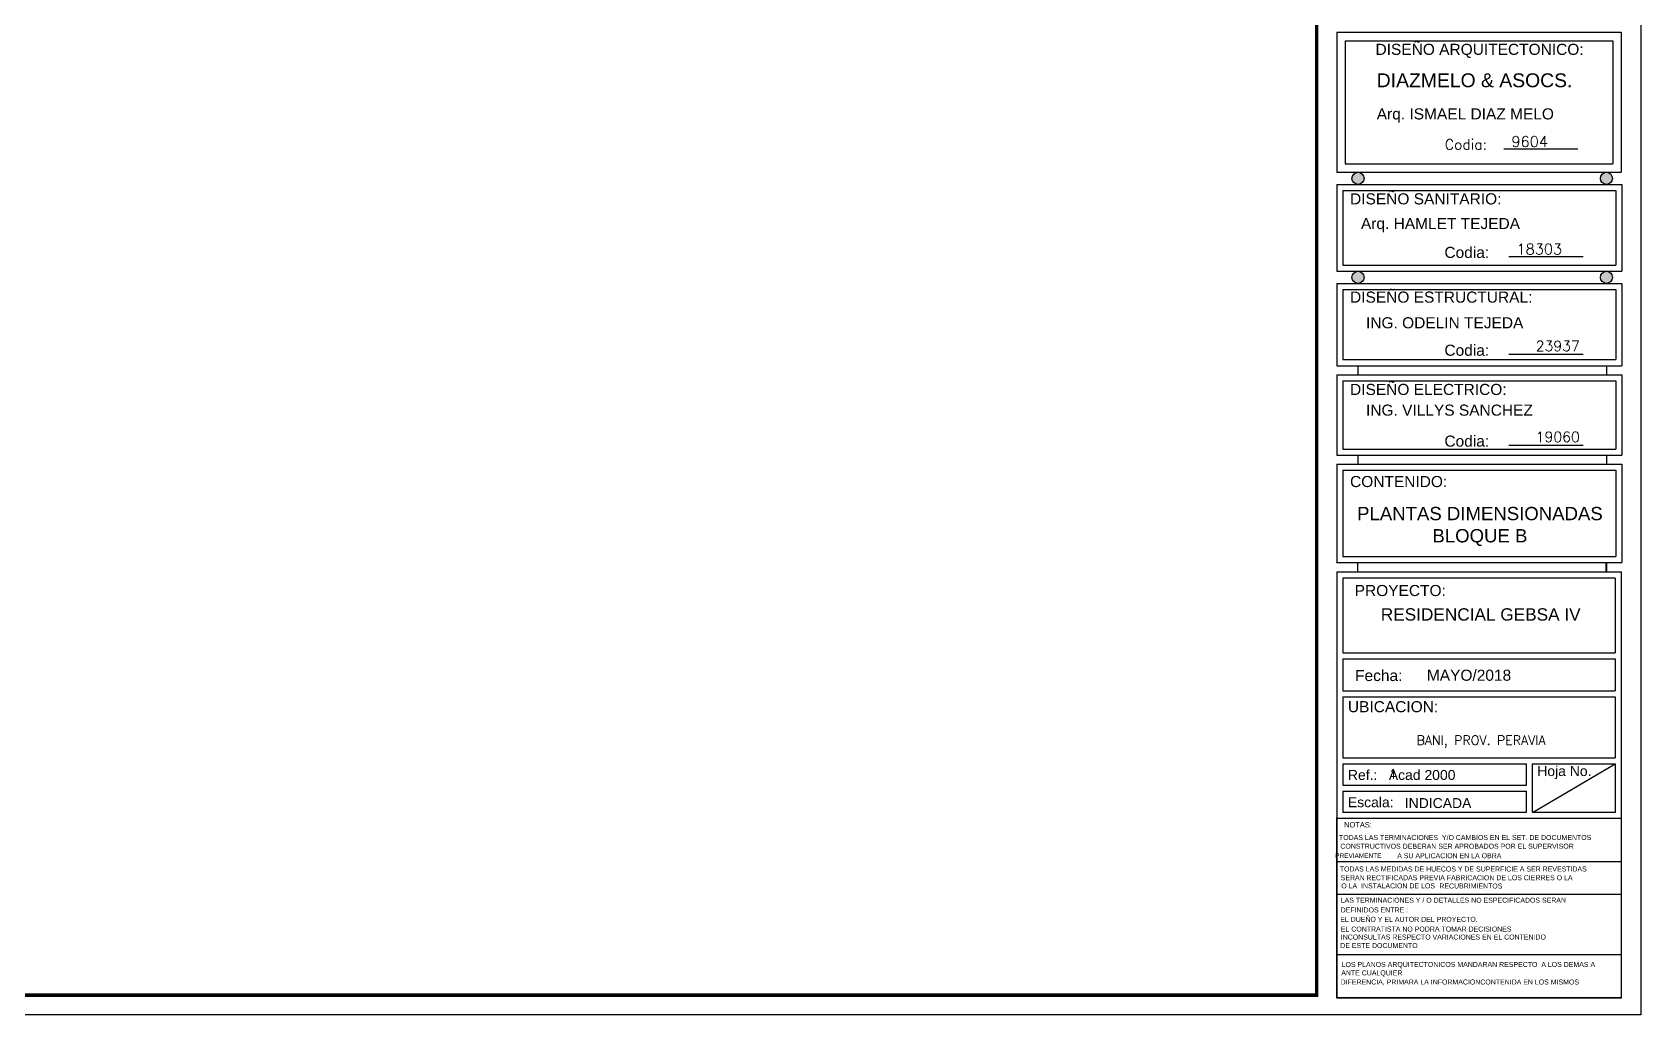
# Model space of a CAD drawing. Header units: feet. Extents: x -417 to 46, y -646 to -218.
# Drawn here: x -83.33 to -47.75, y -523.59 to -501.86 of the extents above; entities that cross this region are included whole.
import ezdxf
from ezdxf.enums import TextEntityAlignment as Align

# ---------------------------------------------------------------- set-up
doc = ezdxf.new("R2010")
doc.units = ezdxf.units.FT
doc.header["$MEASUREMENT"] = 0
doc.linetypes.add('ACAD_ISO03W100', pattern=[30, 12, -18])
for name, color, linetype in [('1', 5, 'ACAD_ISO03W100'), ('MARCO', 7, 'Continuous'), ('TARGETA', 7, 'Continuous'), ('TARJETA2', 1, 'Continuous'), ('textos', 7, 'Continuous'), ('TEXXT', 8, 'Continuous')]:
    doc.layers.add(name, color=color, linetype=linetype)
doc.layers.add('TEXTO', color=7, linetype='Continuous', lineweight=5)
doc.styles.add('DAMIAN', font='arial.ttf', dxfattribs={"height": 0.12})
doc.styles.add('DIMTEXT', font='dim', dxfattribs={"width": 0.75, "bigfont": 'special'})
doc.styles.get("Standard").update_dxf_attribs({"font": 'arial.ttf', "height": 0.115})
doc.styles.add('TITTEXTM', font='romanc.shx')

msp = doc.modelspace()

# ---------------------------------------------------------------- hatches: boundary and pattern name
at = {"layer": 'textos'}
h = msp.add_hatch(color=7, dxfattribs=at)
h.paths.add_polyline_path([(-54.0078, -504.9617, 1), (-54.0078, -505.228, 1)])
h.paths.add_polyline_path([(-48.5131, -504.9617, 1), (-48.5131, -505.228, 1)])
h = msp.add_hatch(color=7, dxfattribs=at)
h.paths.add_polyline_path([(-54.0078, -507.1499, 1), (-54.0078, -507.4162, 1)])
h.paths.add_polyline_path([(-48.5131, -507.1499, 1), (-48.5131, -507.4162, 1)])

# ---------------------------------------------------------------- linework, layer by layer
at = {"layer": '1', "color": 4, "linetype": 'Continuous'}
for p, q in [((-54.4783, -520.1961), (-48.184, -520.1961)), ((-54.4783, -520.9149), (-48.184, -520.9149)), ((-54.4783, -522.2531), (-48.184, -522.2531))]:
    msp.add_line(p, q, dxfattribs=at)
at = {"layer": 'MARCO'}
msp.add_lwpolyline([(-112.2526, -481.5851), (-47.7526, -481.5851), (-47.7526, -523.5851), (-112.2526, -523.5851)], close=True, dxfattribs=at)
at = {"layer": 'MARCO', "const_width": 0.075}
msp.add_lwpolyline([(-54.925, -482.0191), (-111.8185, -482.0191), (-111.8185, -523.1511), (-54.925, -523.1511)], close=True, dxfattribs=at)
at = {"layer": 'TARGETA', "color": 3}
for p, q in [((-54.4783, -501.8639), (-54.4783, -504.9617)), ((-54.4783, -501.8639), (-48.184, -501.8639)), ((-54.4783, -501.8639), (-48.184, -501.8639)), ((-48.184, -501.8639), (-48.184, -504.9617)), ((-54.2898, -502.0524), (-54.2898, -504.7732)), ((-54.2898, -502.0524), (-48.3725, -502.0524)), ((-48.3725, -502.0524), (-48.3725, -504.7732)), ((-54.2898, -504.7732), (-48.3725, -504.7732)), ((-54.4783, -504.9617), (-48.184, -504.9617)), ((-54.4783, -505.228), (-48.172, -505.228)), ((-54.4783, -505.228), (-54.4783, -507.1499)), ((-54.3441, -505.3621), (-48.3062, -505.3621)), ((-54.3441, -505.3621), (-54.3441, -507.0157)), ((-48.3062, -505.3621), (-48.3062, -507.0157)), ((-48.172, -505.228), (-48.172, -507.1499)), ((-54.4783, -507.1499), (-48.172, -507.1499)), ((-54.3441, -507.0157), (-48.3062, -507.0157)), ((-54.4783, -507.4162), (-54.4783, -509.2369)), ((-54.4783, -507.4162), (-48.172, -507.4162)), ((-54.3441, -507.5503), (-54.3441, -509.1027)), ((-54.3441, -507.5503), (-48.3062, -507.5503)), ((-48.3062, -507.5503), (-48.3062, -509.1027)), ((-48.172, -507.4162), (-48.172, -509.2369)), ((-54.3441, -509.1027), (-48.3062, -509.1027)), ((-54.4783, -509.2369), (-48.172, -509.2369)), ((-54.4783, -509.4376), (-54.4783, -511.2136)), ((-54.4783, -509.4376), (-48.172, -509.4376)), ((-48.172, -509.4376), (-48.172, -511.2136)), ((-54.3441, -509.5718), (-54.3441, -511.0794)), ((-54.3441, -509.5718), (-48.3062, -509.5718)), ((-54.3441, -509.5718), (-54.3441, -511.0794)), ((-48.3062, -509.5718), (-48.3062, -511.0794)), ((-54.4783, -511.2136), (-48.172, -511.2136)), ((-54.3441, -511.0794), (-48.3062, -511.0794)), ((-54.3441, -511.0794), (-48.3061, -511.0794)), ((-48.514, -511.2136), (-48.514, -511.4143)), ((-54.4783, -511.4143), (-54.4783, -512.1416)), ((-54.4783, -511.4143), (-54.4783, -513.59)), ((-54.4783, -511.4143), (-54.4783, -512.1507)), ((-54.4783, -511.4143), (-48.172, -511.4143)), ((-54.3441, -511.5485), (-54.3441, -513.4559)), ((-54.3441, -511.5485), (-48.3062, -511.5485)), ((-48.3062, -511.5485), (-48.3062, -513.4559)), ((-48.172, -511.4143), (-48.172, -513.59)), ((-54.4783, -513.59), (-48.172, -513.59)), ((-54.3441, -513.4559), (-48.3062, -513.4559)), ((-54.4783, -513.7901), (-48.184, -513.7901)), ((-54.4783, -513.7901), (-54.4783, -519.2436)), ((-54.3444, -513.9324), (-54.3444, -515.5809)), ((-48.3179, -513.9324), (-54.3444, -513.9324)), ((-48.3179, -513.9324), (-48.3179, -515.5809)), ((-48.184, -513.7901), (-48.184, -519.2436)), ((-54.3444, -515.5809), (-48.3179, -515.5809)), ((-54.3444, -515.7148), (-48.3179, -515.7148)), ((-54.3444, -515.7148), (-54.3444, -516.4225)), ((-48.3179, -515.7148), (-48.3179, -516.4225)), ((-54.3444, -516.4225), (-48.3179, -516.4225)), ((-54.3444, -516.5564), (-54.3444, -517.9043)), ((-54.3444, -516.5564), (-48.3179, -516.5564)), ((-54.3444, -516.5564), (-48.3179, -516.5564)), ((-48.3179, -516.5564), (-48.3179, -517.9043)), ((-54.3444, -517.9043), (-48.3179, -517.9043)), ((-54.3444, -518.0383), (-54.3444, -518.507)), ((-54.3444, -518.0383), (-50.2821, -518.0383)), ((-50.2821, -518.507), (-50.2821, -518.0383)), ((-50.1482, -518.0383), (-48.3179, -518.0383)), ((-50.1482, -519.1096), (-48.3179, -518.0383)), ((-50.1482, -519.1096), (-50.1482, -518.0383)), ((-48.3179, -518.0383), (-48.3179, -519.1096)), ((-54.3444, -518.507), (-50.2821, -518.507)), ((-54.3444, -518.6409), (-54.3444, -519.1096)), ((-54.3444, -518.6409), (-50.2821, -518.6409)), ((-50.2821, -519.1096), (-50.2821, -518.6409)), ((-50.2821, -519.1096), (-54.3444, -519.1096)), ((-48.3179, -519.1096), (-50.1482, -519.1096))]:
    msp.add_line(p, q, dxfattribs=at)
at = {"layer": 'TARJETA2', "color": 7}
msp.add_line((-54.4783, -519.2436), (-54.4783, -523.2083), dxfattribs=at)
at = {"layer": 'textos', "color": 7}
for p, q in [((-54.4783, -509.4376), (-54.4783, -510.4201)), ((-54.0087, -509.2369), (-54.0087, -509.4376)), ((-48.514, -509.2369), (-48.514, -509.4376)), ((-54.0087, -511.2136), (-54.0087, -511.4143)), ((-54.4783, -513.5942), (-54.4783, -513.59)), ((-54.0207, -513.59), (-54.0207, -513.7901)), ((-48.526, -513.59), (-48.526, -513.7901)), ((-48.514, -513.5906), (-48.514, -513.7913)), ((-48.184, -519.0758), (-48.184, -523.2083)), ((-48.184, -519.2436), (-54.4783, -519.2436)), ((-54.4783, -523.2083), (-48.184, -523.2083))]:
    msp.add_line(p, q, dxfattribs=at)
for centre in [(-54.0078, -505.0948), (-48.5131, -505.0948), (-54.0078, -507.283), (-48.5131, -507.283)]:
    msp.add_circle(centre, 0.1331, dxfattribs=at)
at = {"layer": 'TEXXT'}
for p, q in [((-50.7848, -504.4449), (-49.1433, -504.4449)), ((-50.6728, -506.8221), (-49.0313, -506.8221)), ((-50.6728, -508.9847), (-49.0313, -508.9847)), ((-50.6728, -510.9936), (-49.0313, -510.9936))]:
    msp.add_line(p, q, dxfattribs=at)
at = {"layer": 'TEXXT', "const_width": 0.0314}
msp.add_lwpolyline([(-54.4783, -519.2436), (-48.184, -519.2436), (-48.184, -523.2083), (-54.4783, -523.2083), (-54.4783, -519.2436)], dxfattribs=at)

# ---------------------------------------------------------------- texts
at = {"style": 'DIMTEXT'}
msp.add_attdef('1', text='1', height=0.2356, dxfattribs=at).set_placement((-53.2357, -518.378), align=Align.CENTER)
at = {"layer": 'TEXTO', "color": 7}
for s, height, p in [('NOTAS:', 0.11782, (-54.3146, -519.3255)), ('  PREVIAMENTE', 0.102114, (-54.591, -520.0155))]:
    msp.add_text(s, height=height, dxfattribs=at).set_placement(p, align=Align.TOP_LEFT)
at = {"layer": 'textos', "color": 7}
for s, height, style, p in [('  Codia:', 0.22676, 'TITTEXTM', (-52.3986, -504.2321)), ('9604', 0.23548, 'TITTEXTM', (-50.6143, -504.1649)), ('  Codia:', 0.24507, 'DAMIAN', (-52.2866, -506.6093)), ('18303', 0.23548, 'TITTEXTM', (-50.5024, -506.5421)), ('  Codia:', 0.24507, 'DAMIAN', (-52.2866, -508.7719)), ('  Codia:', 0.24507, 'DAMIAN', (-52.2866, -510.7808)), ('Fecha:', 0.24507, 'DAMIAN', (-54.0721, -515.9618)), ('UBICACION:', 0.24507, 'DAMIAN', (-54.2312, -516.6514)), ('Ref.:', 0.22057, 'DAMIAN', (-54.2312, -518.173)), ('Acad 2000', 0.22057, 'DAMIAN', (-53.3257, -518.173)), ('Hoja No.', 0.22057, 'DAMIAN', (-50.043, -518.0866)), ('Escala:', 0.22057, 'DAMIAN', (-54.2312, -518.7757)), ('TODAS LAS TERMINACIONES  Y/O CAMBIOS EN EL SET. DE DOCUMENTOS', 0.110283, 'DAMIAN', (-54.4285, -519.6103)), ('CONSTRUCTIVOS DEBERAN SER APROBADOS POR EL SUPERVISOR  ', 0.110283, 'DAMIAN', (-54.3975, -519.8029)), ('A SU APLICACION EN LA OBRA', 0.110283, 'DAMIAN', (-53.14, -520.0135)), ('TODAS LAS MEDIDAS DE HUECOS Y DE SUPERFICIE A SER REVESTIDAS ', 0.110283, 'DAMIAN', (-54.4098, -520.3066)), ('  SERAN', 0.11028, 'DAMIAN', (-54.4769, -520.4998)), ('RECTIFICADAS PREVIA FABRICACION DE LOS CIERRES O LA   ', 0.110283, 'DAMIAN', (-53.8246, -520.5002)), (' O LA  INSTALACION DE LOS', 0.110283, 'DAMIAN', (-54.4195, -520.6799)), ('RECUBRIMIENTOS', 0.110283, 'DAMIAN', (-52.2097, -520.6824)), ('  DEFINIDOS ENTRE :', 0.110283, 'DAMIAN', (-54.4761, -521.2119)), ('LAS TERMINACIONES Y / O DETALLES NO ESPECIFICADOS SERAN ', 0.110283, 'DAMIAN', (-54.3899, -520.9963)), ('EL DUEÑO Y EL AUTOR DEL PROYECTO.  ', 0.110283, 'DAMIAN', (-54.4, -521.4196)), ('  EL CONTRATISTA NO PODRA TOMAR DECISIONES ', 0.110283, 'DAMIAN', (-54.4728, -521.6341)), ('INCONSULTAS RESPECTO VARIACIONES EN EL CONTENIDO  ', 0.110283, 'DAMIAN', (-54.3885, -521.8109)), (' DE ESTE DOCUMENTO', 0.110283, 'DAMIAN', (-54.4432, -521.9989)), ('  ANTE CUALQUIER  ', 0.110283, 'DAMIAN', (-54.4631, -522.6034)), ('LOS PLANOS ARQUITECTONICOS MANDARAN RESPECTO  A LOS DEMAS A ', 0.110283, 'DAMIAN', (-54.3703, -522.4169)), ('DIFERENCIA, PRIMARA LA INFORMACIONCONTENIDA EN LOS MISMOS', 0.110283, 'DAMIAN', (-54.3925, -522.8046))]:
    msp.add_text(s, height=height, dxfattribs=dict(at, style=style)).set_placement(p, align=Align.TOP_LEFT)
at = {"layer": 'textos', "color": 7, "style": 'DAMIAN'}
for s, height, p in [('MAYO/2018', 0.24507, (-52.4844, -516.2007)), ('INDICADA', 0.22057, (-52.9725, -519.0152))]:
    msp.add_text(s, height=height, dxfattribs=at).set_placement(p)
at = {"layer": 'textos', "color": 7}
for s, insert, char_height, width, attachment_point, style in [('DISEÑO ARQUITECTONICO:', (-53.6203, -502.1206), 0.245073, 8.710453, 1, 'DAMIAN'), ('DIAZMELO & ASOCS.', (-53.5935, -502.7737), 0.306341, 10.879033, 1, 'DAMIAN'), ('Arq. ISMAEL DIAZ MELO', (-53.5935, -503.5475), 0.245073, 8.703227, 1, 'DAMIAN'), ('DISEÑO SANITARIO:', (-54.1833, -505.4254), 0.245073, 8.710453, 1, 'DAMIAN'), ('Arq. HAMLET TEJEDA', (-53.9429, -505.9708), 0.245073, 8.703227, 1, 'DAMIAN'), ('DISEÑO ESTRUCTURAL:', (-54.1833, -507.5976), 0.245073, 8.710453, 1, 'DAMIAN'), ('ING. ODELIN TEJEDA', (-53.831, -508.1651), 0.245073, 8.703227, 1, 'DAMIAN'), ('23937', (-50.0772, -508.8006), 0.22735, 25.335237, 4, 'TITTEXTM'), ('DISEÑO ELECTRICO:', (-54.1833, -509.7623), 0.245073, 44.212506, 4, 'DAMIAN'), ('ING. VILLYS SANCHEZ', (-53.8309, -510.0962), 0.245073, 8.703227, 1, 'DAMIAN'), ('19060', (-50.0771, -510.8095), 0.22735, 25.335237, 4, 'TITTEXTM'), ('CONTENIDO:', (-54.1833, -511.6745), 0.24507, 8.710453, 1, 'DAMIAN'), ('PLANTAS DIMENSIONADAS\\PBLOQUE B', (-51.3113, -512.3575), 0.294087, 10.443872, 2, 'DAMIAN'), ('PROYECTO:', (-54.0809, -514.0834), 0.24507, 8.710453, 1, 'DAMIAN'), ('RESIDENCIAL GEBSA IV', (-51.2941, -514.5985), 0.272398, 9.673636, 2, 'DAMIAN'), (' BANI, PROV. PERAVIA', (-51.3555, -517.4136), 0.204299, 7.255227, 2, 'TITTEXTM')]:
    msp.add_mtext(s, dxfattribs=dict(at, insert=insert, char_height=char_height, width=width, attachment_point=attachment_point, style=style))

doc.saveas('drawing.dxf')
